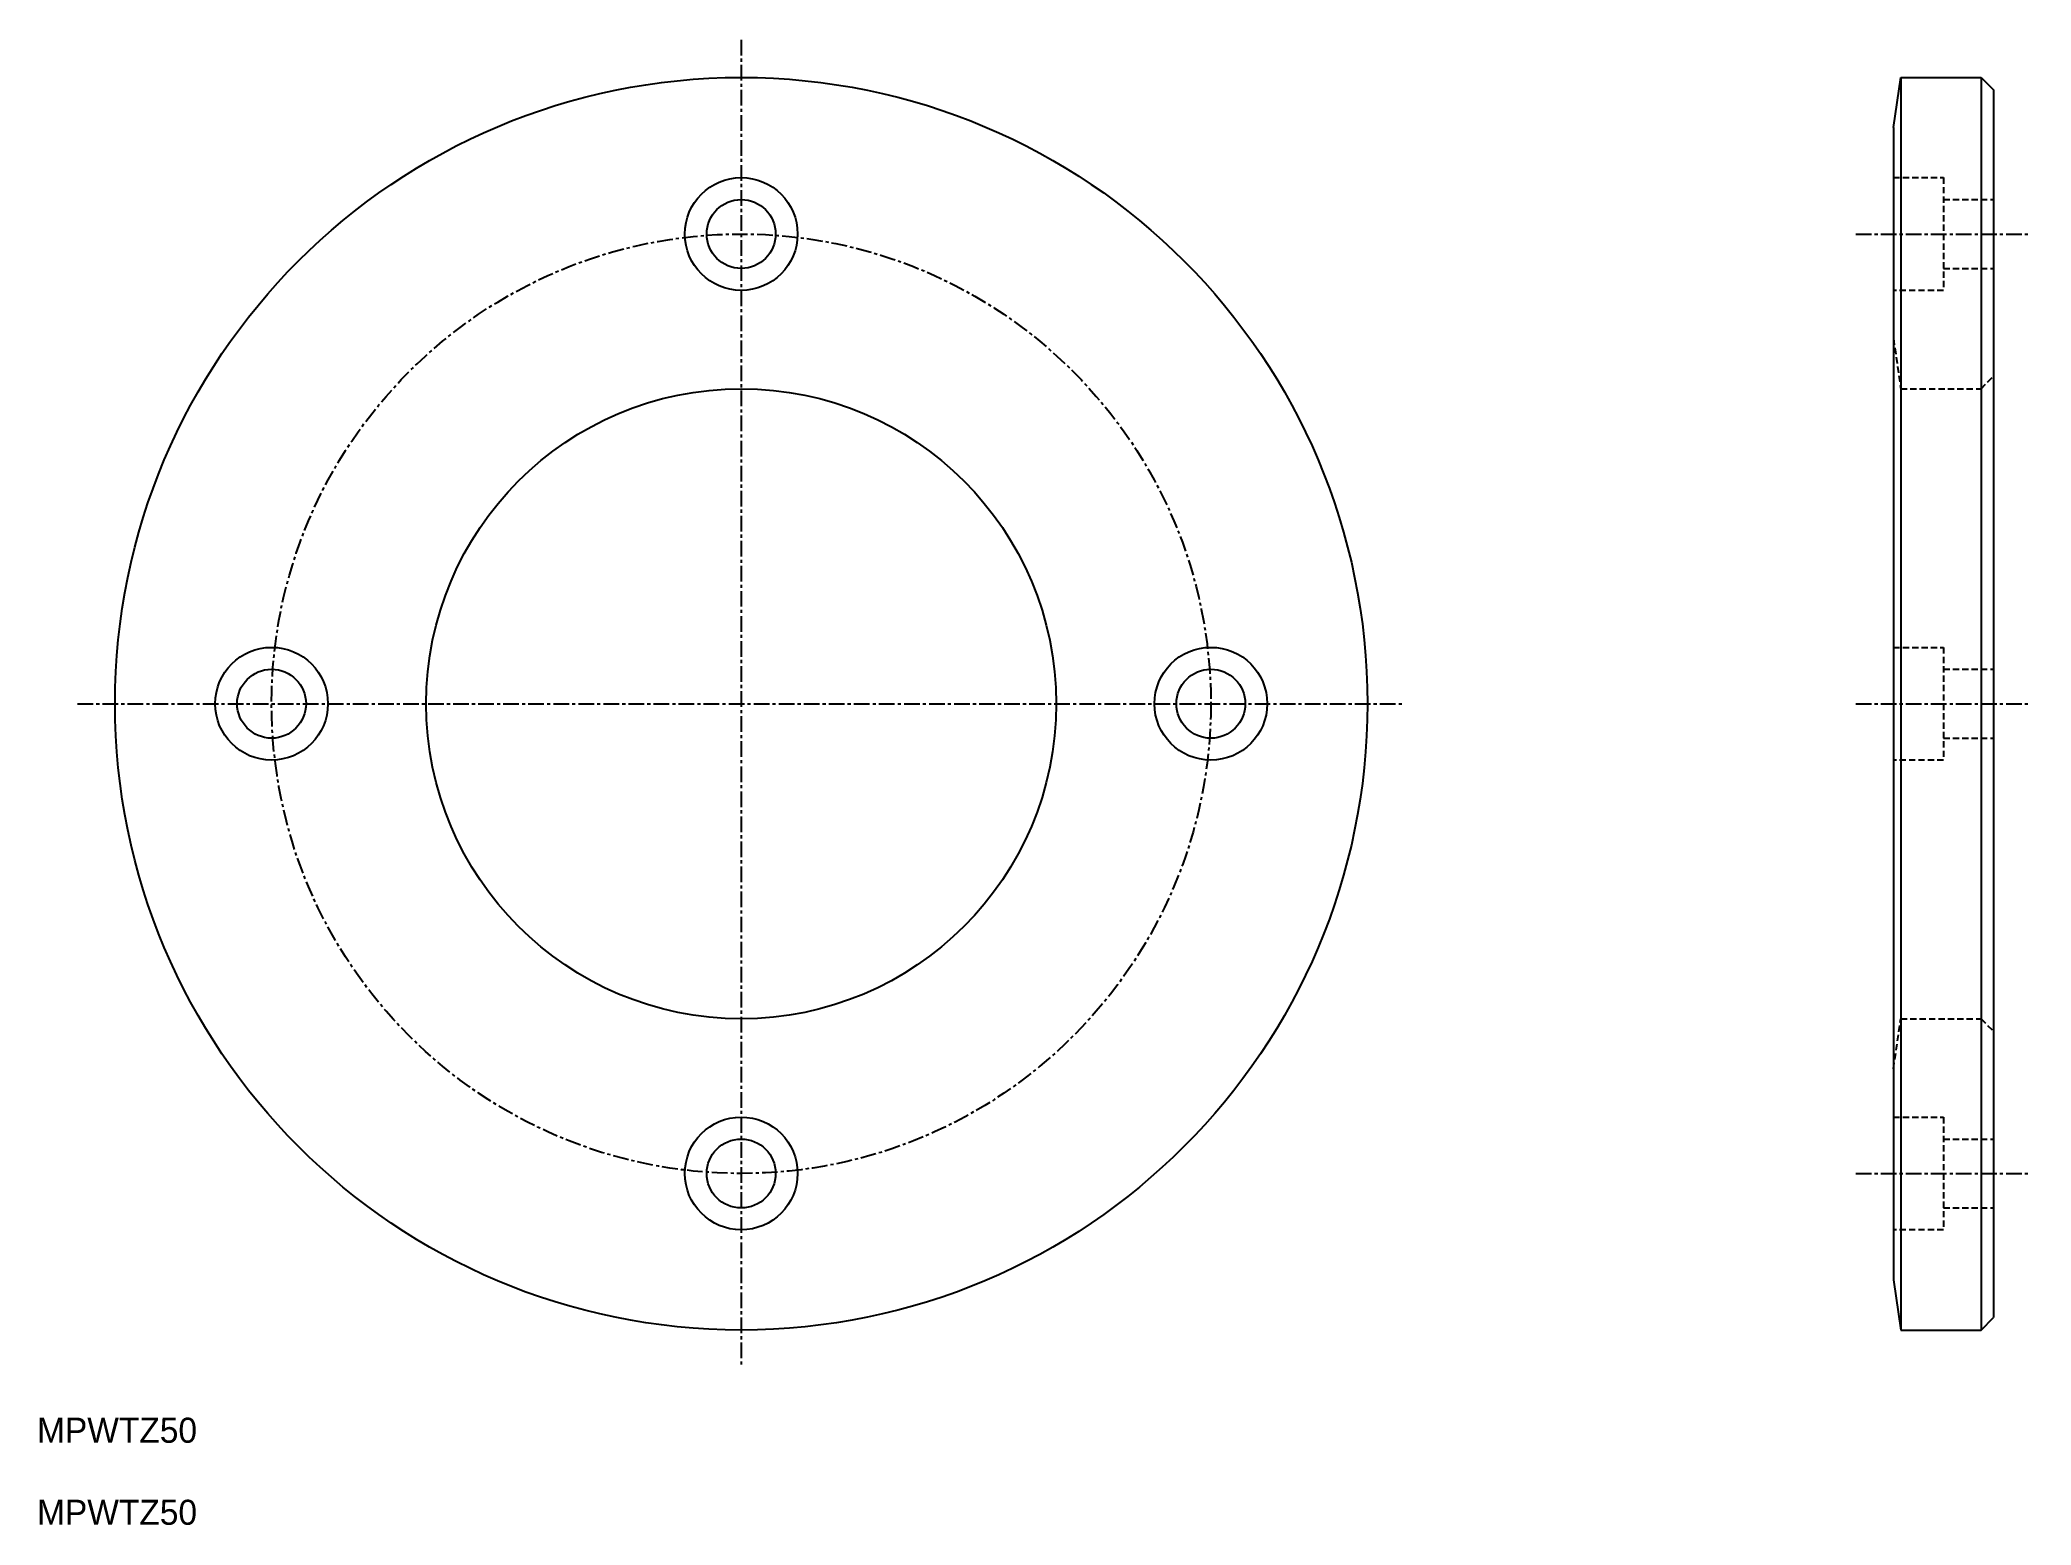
# Model space of a CAD drawing. Extents: x 207 to 366, y 66 to 185.
import ezdxf

# ---------------------------------------------------------------- set-up
doc = ezdxf.new("R2010")
doc.units = 0
doc.linetypes.add('CENTER', pattern=[2, 1.25, -0.25, 0.25, -0.25])
doc.linetypes.add('DASHED', pattern=[0.75, 0.5, -0.25])
doc.layers.get('0').update_dxf_attribs({"linetype": 'CONTINUOUS'})
doc.layers.add('CENTER', color=1, linetype='CENTER')

msp = doc.modelspace()

# ---------------------------------------------------------------- linework, layer by layer
at = {"color": 7, "linetype": 'CONTINUOUS'}
for p, q in [((354.93, 177.7), (355.53, 181.7)), ((355.53, 181.7), (355.53, 81.7)), ((355.53, 181.7), (361.93, 181.7)), ((361.93, 181.7), (361.93, 81.7)), ((361.93, 181.7), (362.93, 180.7)), ((362.93, 180.7), (362.93, 82.7)), ((354.93, 177.7), (354.93, 85.7)), ((354.93, 85.7), (355.53, 81.7)), ((361.93, 81.7), (362.93, 82.7)), ((355.53, 81.7), (361.93, 81.7))]:
    msp.add_line(p, q, dxfattribs=at)
at = {"color": 3, "linetype": 'DASHED'}
for p, q in [((354.93, 173.7), (358.93, 173.7)), ((358.93, 173.7), (358.93, 164.7)), ((358.93, 171.95), (362.93, 171.95)), ((358.93, 166.45), (362.93, 166.45)), ((358.93, 164.7), (354.93, 164.7)), ((354.93, 160.85), (355.53, 156.85)), ((361.93, 156.85), (362.93, 157.85)), ((355.53, 156.85), (355.53, 106.55)), ((355.53, 156.85), (361.93, 156.85)), ((361.93, 156.85), (361.93, 106.55)), ((354.93, 136.2), (358.93, 136.2)), ((358.93, 136.2), (358.93, 127.2)), ((358.93, 134.45), (362.93, 134.45)), ((358.93, 128.95), (362.93, 128.95)), ((358.93, 127.2), (354.93, 127.2)), ((354.93, 102.55), (355.53, 106.55)), ((355.53, 106.55), (361.93, 106.55)), ((361.93, 106.55), (362.93, 105.55)), ((354.93, 98.7), (358.93, 98.7)), ((358.93, 98.7), (358.93, 89.7)), ((358.93, 96.95), (362.93, 96.95)), ((358.93, 91.45), (362.93, 91.45)), ((358.93, 89.7), (354.93, 89.7))]:
    msp.add_line(p, q, dxfattribs=at)
at = {"color": 7, "linetype": 'CONTINUOUS'}
for centre, radius in [((262.93, 131.7), 50), ((262.93, 169.2), 4.5), ((262.93, 169.2), 2.75), ((262.93, 131.7), 25.15), ((225.43, 131.7), 4.5), ((300.43, 131.7), 4.5), ((225.43, 131.7), 2.75), ((300.43, 131.7), 2.75), ((262.93, 94.2), 4.5), ((262.93, 94.2), 2.75)]:
    msp.add_circle(centre, radius, dxfattribs=at)
at = {"layer": 'CENTER', "color": 1, "linetype": 'CENTER'}
for p, q in [((262.93, 184.7), (262.93, 78.7)), ((351.93, 169.2), (365.93, 169.2)), ((209.93, 131.7), (315.93, 131.7)), ((351.93, 131.7), (365.93, 131.7)), ((351.93, 94.2), (365.93, 94.2))]:
    msp.add_line(p, q, dxfattribs=at)
msp.add_circle((262.93, 131.7), 37.5, dxfattribs=at)

# ---------------------------------------------------------------- texts
at = {"color": 7, "linetype": 'CONTINUOUS'}
for p in [(206.7, 72.7), (206.7, 66.15)]:
    msp.add_text('MPWTZ50', height=2, dxfattribs=at).set_placement(p)

doc.saveas('drawing.dxf')
